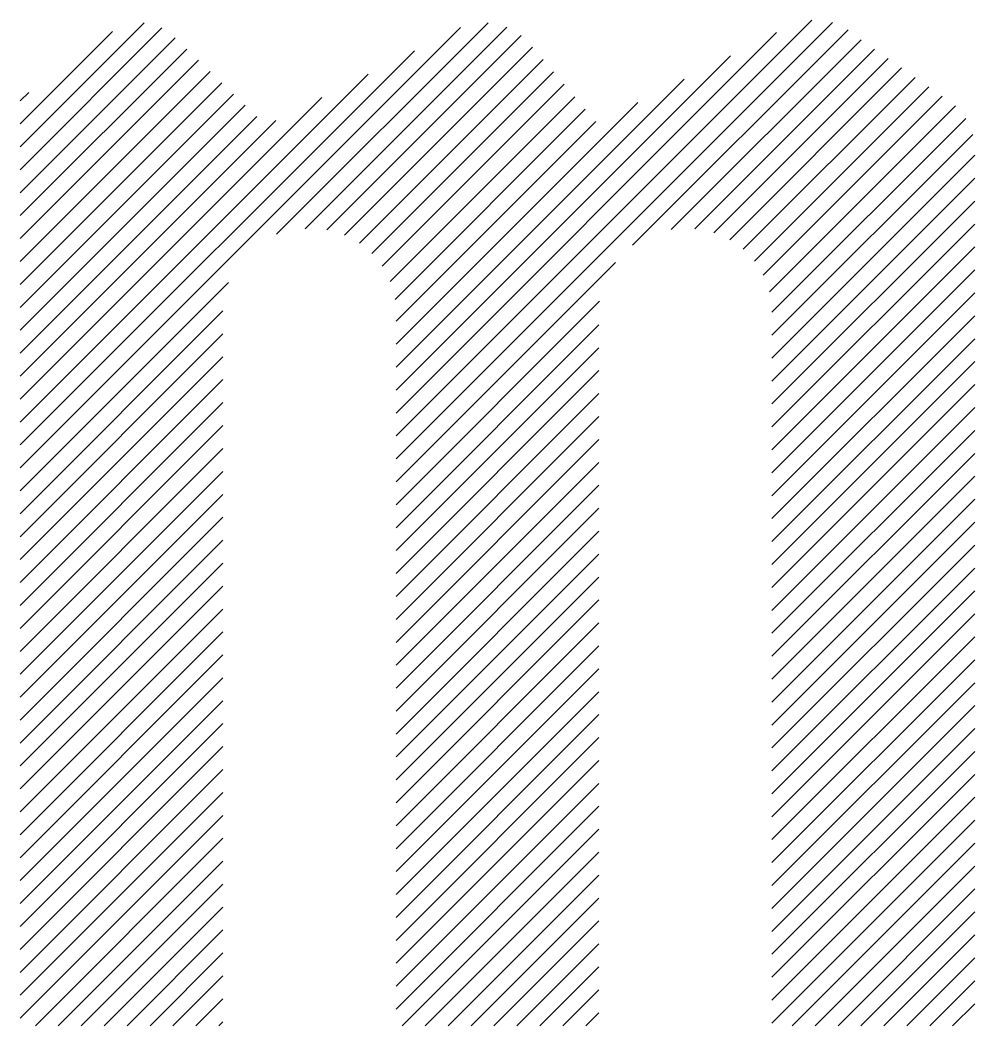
# Paper-space layout 'Layout1' of a CAD drawing. Extents: x -51516 to 7058931, y -29255 to 5150000.
# Drawn here: x 1559.63 to 1574.35, y 26.88 to 42.39 of the extents above; entities that cross this region are included whole.
import ezdxf

# ---------------------------------------------------------------- set-up
doc = ezdxf.new("R2010")
doc.units = 0
doc.header["$LTSCALE"] = 1000
doc.layers.get('0').update_dxf_attribs({"linetype": 'CONTINUOUS'})
doc.layers.add('COL', color=3, linetype='CONTINUOUS')

# ---------------------------------------------------------------- blocks, each defined once
blk = doc.blocks.new('*X')
at = {"color": 0}
for p, q in [((683.905, 40.437), (685.818, 42.351)), ((687.86, 39.09), (691.122, 42.352)), ((689.701, 35.98), (696.112, 42.392)), ((689.701, 35.627), (696.428, 42.355)), ((683.905, 35.488), (690.695, 42.278)), ((683.905, 40.084), (686.092, 42.271)), ((683.905, 40.791), (685.329, 42.215)), ((688.299, 39.175), (691.409, 42.285)), ((689.701, 36.334), (695.567, 42.201)), ((693.347, 38.92), (696.67, 42.242)), ((683.905, 39.73), (686.293, 42.119)), ((688.633, 39.156), (691.632, 42.155)), ((693.944, 39.163), (696.87, 42.089)), ((683.905, 39.377), (686.473, 41.945)), ((683.905, 35.841), (689.983, 41.919)), ((688.907, 39.076), (691.805, 41.973)), ((694.306, 39.171), (697.078, 41.944)), ((683.905, 39.023), (686.654, 41.772)), ((689.137, 38.952), (691.968, 41.783)), ((689.701, 36.688), (694.855, 41.842)), ((694.601, 39.114), (697.287, 41.799)), ((683.905, 38.67), (686.834, 41.599)), ((683.905, 36.195), (689.27, 41.56)), ((689.33, 38.791), (692.13, 41.592)), ((694.847, 39.006), (697.495, 41.654)), ((683.905, 38.316), (687.014, 41.425)), ((689.701, 37.041), (694.142, 41.482)), ((695.054, 38.859), (697.704, 41.509)), ((683.905, 41.145), (684.037, 41.277)), ((683.905, 37.963), (687.194, 41.252)), ((689.488, 38.596), (692.293, 41.402)), ((695.226, 38.677), (697.913, 41.364)), ((683.905, 36.548), (688.557, 41.201)), ((689.609, 38.364), (692.456, 41.211)), ((689.701, 37.395), (693.429, 41.123)), ((695.362, 38.46), (698.121, 41.219)), ((683.905, 37.609), (687.374, 41.079)), ((689.685, 38.086), (692.619, 41.02)), ((695.458, 38.202), (698.324, 41.068)), ((683.905, 37.255), (687.554, 40.905)), ((683.905, 36.902), (687.845, 40.842)), ((689.701, 37.748), (692.782, 40.83)), ((695.497, 37.887), (698.485, 40.875)), ((695.497, 37.534), (698.592, 40.629)), ((695.497, 37.18), (698.625, 40.308)), ((695.497, 36.827), (698.625, 39.955)), ((695.497, 36.473), (698.625, 39.601)), ((695.497, 36.12), (698.625, 39.248)), ((695.497, 35.766), (698.625, 38.894)), ((689.701, 35.273), (693.084, 38.657)), ((695.497, 35.412), (698.625, 38.54)), ((683.905, 35.134), (687.118, 38.347)), ((695.497, 35.059), (698.625, 38.187)), ((689.701, 34.92), (692.84, 38.059)), ((683.905, 34.781), (687.033, 37.909)), ((689.701, 34.566), (692.829, 37.694)), ((695.497, 34.705), (698.625, 37.833)), ((683.905, 34.427), (687.033, 37.555)), ((695.497, 34.352), (698.625, 37.48)), ((689.701, 34.213), (692.829, 37.341)), ((683.905, 34.074), (687.033, 37.202)), ((695.497, 33.998), (698.625, 37.126)), ((689.701, 33.859), (692.829, 36.987)), ((683.905, 33.72), (687.033, 36.848)), ((695.497, 33.645), (698.625, 36.773)), ((689.701, 33.506), (692.829, 36.634)), ((683.905, 33.366), (687.033, 36.494)), ((695.497, 33.291), (698.625, 36.419)), ((683.905, 33.013), (687.033, 36.141)), ((689.701, 33.152), (692.829, 36.28)), ((695.497, 32.938), (698.625, 36.066)), ((689.701, 32.798), (692.829, 35.926)), ((683.905, 32.659), (687.033, 35.787)), ((695.497, 32.584), (698.625, 35.712)), ((689.701, 32.445), (692.829, 35.573)), ((683.905, 32.306), (687.033, 35.434)), ((695.497, 32.23), (698.625, 35.358)), ((689.701, 32.091), (692.829, 35.219)), ((683.905, 31.952), (687.033, 35.08)), ((695.497, 31.877), (698.625, 35.005)), ((689.701, 31.738), (692.829, 34.866)), ((683.905, 31.599), (687.033, 34.727)), ((695.497, 31.523), (698.625, 34.651)), ((689.701, 31.384), (692.829, 34.512)), ((683.905, 31.245), (687.033, 34.373)), ((695.497, 31.17), (698.625, 34.298)), ((689.701, 31.031), (692.829, 34.159)), ((683.905, 30.892), (687.033, 34.02)), ((695.497, 30.816), (698.625, 33.944)), ((683.905, 30.538), (687.033, 33.666)), ((689.701, 30.677), (692.829, 33.805)), ((695.497, 30.463), (698.625, 33.591)), ((689.701, 30.324), (692.829, 33.452)), ((683.905, 30.184), (687.033, 33.312)), ((695.497, 30.109), (698.625, 33.237)), ((689.701, 29.97), (692.829, 33.098)), ((683.905, 29.831), (687.033, 32.959)), ((695.497, 29.756), (698.625, 32.884)), ((689.701, 29.616), (692.829, 32.744)), ((683.905, 29.477), (687.033, 32.605)), ((695.497, 29.402), (698.625, 32.53)), ((689.701, 29.263), (692.829, 32.391)), ((683.905, 29.124), (687.033, 32.252)), ((695.497, 29.048), (698.625, 32.176)), ((689.701, 28.909), (692.829, 32.037)), ((683.905, 28.77), (687.033, 31.898)), ((695.497, 28.695), (698.625, 31.823)), ((689.701, 28.556), (692.829, 31.684)), ((683.905, 28.417), (687.033, 31.545)), ((689.701, 28.202), (692.829, 31.33)), ((695.497, 28.341), (698.625, 31.469)), ((683.905, 28.063), (687.033, 31.191)), ((695.497, 27.988), (698.625, 31.116)), ((689.701, 27.849), (692.829, 30.977)), ((683.905, 27.71), (687.033, 30.838)), ((695.497, 27.634), (698.625, 30.762)), ((689.701, 27.495), (692.829, 30.623)), ((683.905, 27.356), (687.033, 30.484)), ((695.497, 27.281), (698.625, 30.409)), ((689.701, 27.142), (692.829, 30.27)), ((683.905, 27.002), (687.033, 30.13)), ((695.497, 26.927), (698.625, 30.055)), ((684.14, 26.884), (687.033, 29.777)), ((689.797, 26.884), (692.829, 29.916)), ((695.807, 26.884), (698.625, 29.702)), ((690.151, 26.884), (692.829, 29.562)), ((684.494, 26.884), (687.033, 29.423)), ((696.161, 26.884), (698.625, 29.348)), ((690.504, 26.884), (692.829, 29.209)), ((684.847, 26.884), (687.033, 29.07)), ((690.858, 26.884), (692.829, 28.855)), ((696.515, 26.884), (698.625, 28.995)), ((685.201, 26.884), (687.033, 28.716)), ((696.868, 26.884), (698.625, 28.641)), ((691.211, 26.884), (692.829, 28.502)), ((685.554, 26.884), (687.033, 28.363)), ((697.222, 26.884), (698.625, 28.287)), ((691.565, 26.884), (692.829, 28.148)), ((685.908, 26.884), (687.033, 28.009)), ((697.575, 26.884), (698.625, 27.934)), ((691.918, 26.884), (692.829, 27.795)), ((686.262, 26.884), (687.033, 27.656)), ((697.929, 26.884), (698.625, 27.58)), ((686.615, 26.884), (687.033, 27.302)), ((692.272, 26.884), (692.829, 27.441)), ((698.282, 26.884), (698.625, 27.227)), ((692.625, 26.884), (692.829, 27.088)), ((686.969, 26.884), (687.033, 26.948))]:
    blk.add_line(p, q, dxfattribs=at)

psp = doc.layouts.get("Layout1")

# ---------------------------------------------------------------- block references
at = {"color": 0}
psp.add_blockref('*X', (875.723, 0), dxfattribs=at)
at = {"layer": 'COL', "color": 0}
psp.add_blockref('*X', (875.723, 0), dxfattribs=at)
psp.add_blockref('*X', (875.723, 0), dxfattribs=at)
psp.add_blockref('*X', (875.723, 0), dxfattribs=at)
psp.add_blockref('*X', (875.723, 0), dxfattribs=at)
psp.add_blockref('*X', (875.723, 0), dxfattribs=at)
psp.add_blockref('*X', (875.723, 0), dxfattribs=at)
psp.add_blockref('*X', (875.723, 0), dxfattribs=at)
psp.add_blockref('*X', (875.723, 0), dxfattribs=at)
psp.add_blockref('*X', (875.723, 0), dxfattribs=at)
psp.add_blockref('*X', (875.723, 0), dxfattribs=at)
psp.add_blockref('*X', (875.723, 0), dxfattribs=at)
psp.add_blockref('*X', (875.723, 0), dxfattribs=at)
psp.add_blockref('*X', (875.723, 0), dxfattribs=at)
psp.add_blockref('*X', (875.723, 0), dxfattribs=at)
psp.add_blockref('*X', (875.723, 0), dxfattribs=at)
psp.add_blockref('*X', (875.723, 0), dxfattribs=at)
psp.add_blockref('*X', (875.723, 0), dxfattribs=at)
psp.add_blockref('*X', (875.723, 0), dxfattribs=at)
psp.add_blockref('*X', (875.723, 0), dxfattribs=at)
psp.add_blockref('*X', (875.723, 0), dxfattribs=at)
psp.add_blockref('*X', (875.723, 0), dxfattribs=at)
psp.add_blockref('*X', (875.723, 0), dxfattribs=at)
psp.add_blockref('*X', (875.723, 0), dxfattribs=at)
psp.add_blockref('*X', (875.723, 0), dxfattribs=at)
psp.add_blockref('*X', (875.723, 0), dxfattribs=at)
psp.add_blockref('*X', (875.723, 0), dxfattribs=at)
psp.add_blockref('*X', (875.723, 0), dxfattribs=at)
psp.add_blockref('*X', (875.723, 0), dxfattribs=at)
psp.add_blockref('*X', (875.723, 0), dxfattribs=at)

doc.saveas('drawing.dxf')
